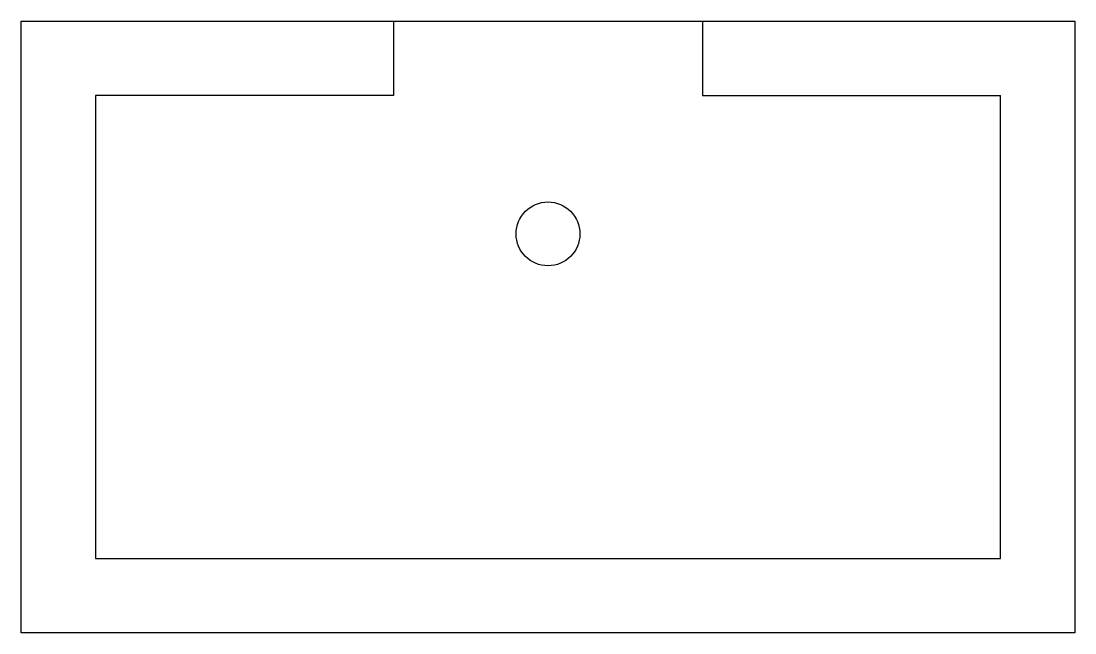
# Model space of a CAD drawing. Header units: millimetres. Extents: x -4.95 to 4.95, y -2.88 to 2.88.
import ezdxf

# ---------------------------------------------------------------- set-up
doc = ezdxf.new("R2010")
doc.units = ezdxf.units.MM
doc.layers.get('0').update_dxf_attribs({"linetype": 'CONTINUOUS'})

msp = doc.modelspace()

# ---------------------------------------------------------------- linework, layer by layer
for p, q in [((-1.45, 2.875), (-1.45, 2.175)), ((1.45, 2.875), (1.45, 2.175)), ((-1.45, 2.175), (-4.25, 2.175)), ((-4.25, 2.175), (-4.25, -2.175)), ((1.45, 2.175), (4.25, 2.175)), ((4.25, -2.175), (4.25, 2.175)), ((-4.25, -2.175), (4.25, -2.175))]:
    msp.add_line(p, q)
msp.add_lwpolyline([(4.95, -2.875), (-4.95, -2.875), (-4.95, 2.875), (4.95, 2.875)], close=True)
msp.add_circle((0, 0.875), 0.3)

doc.saveas('drawing.dxf')
